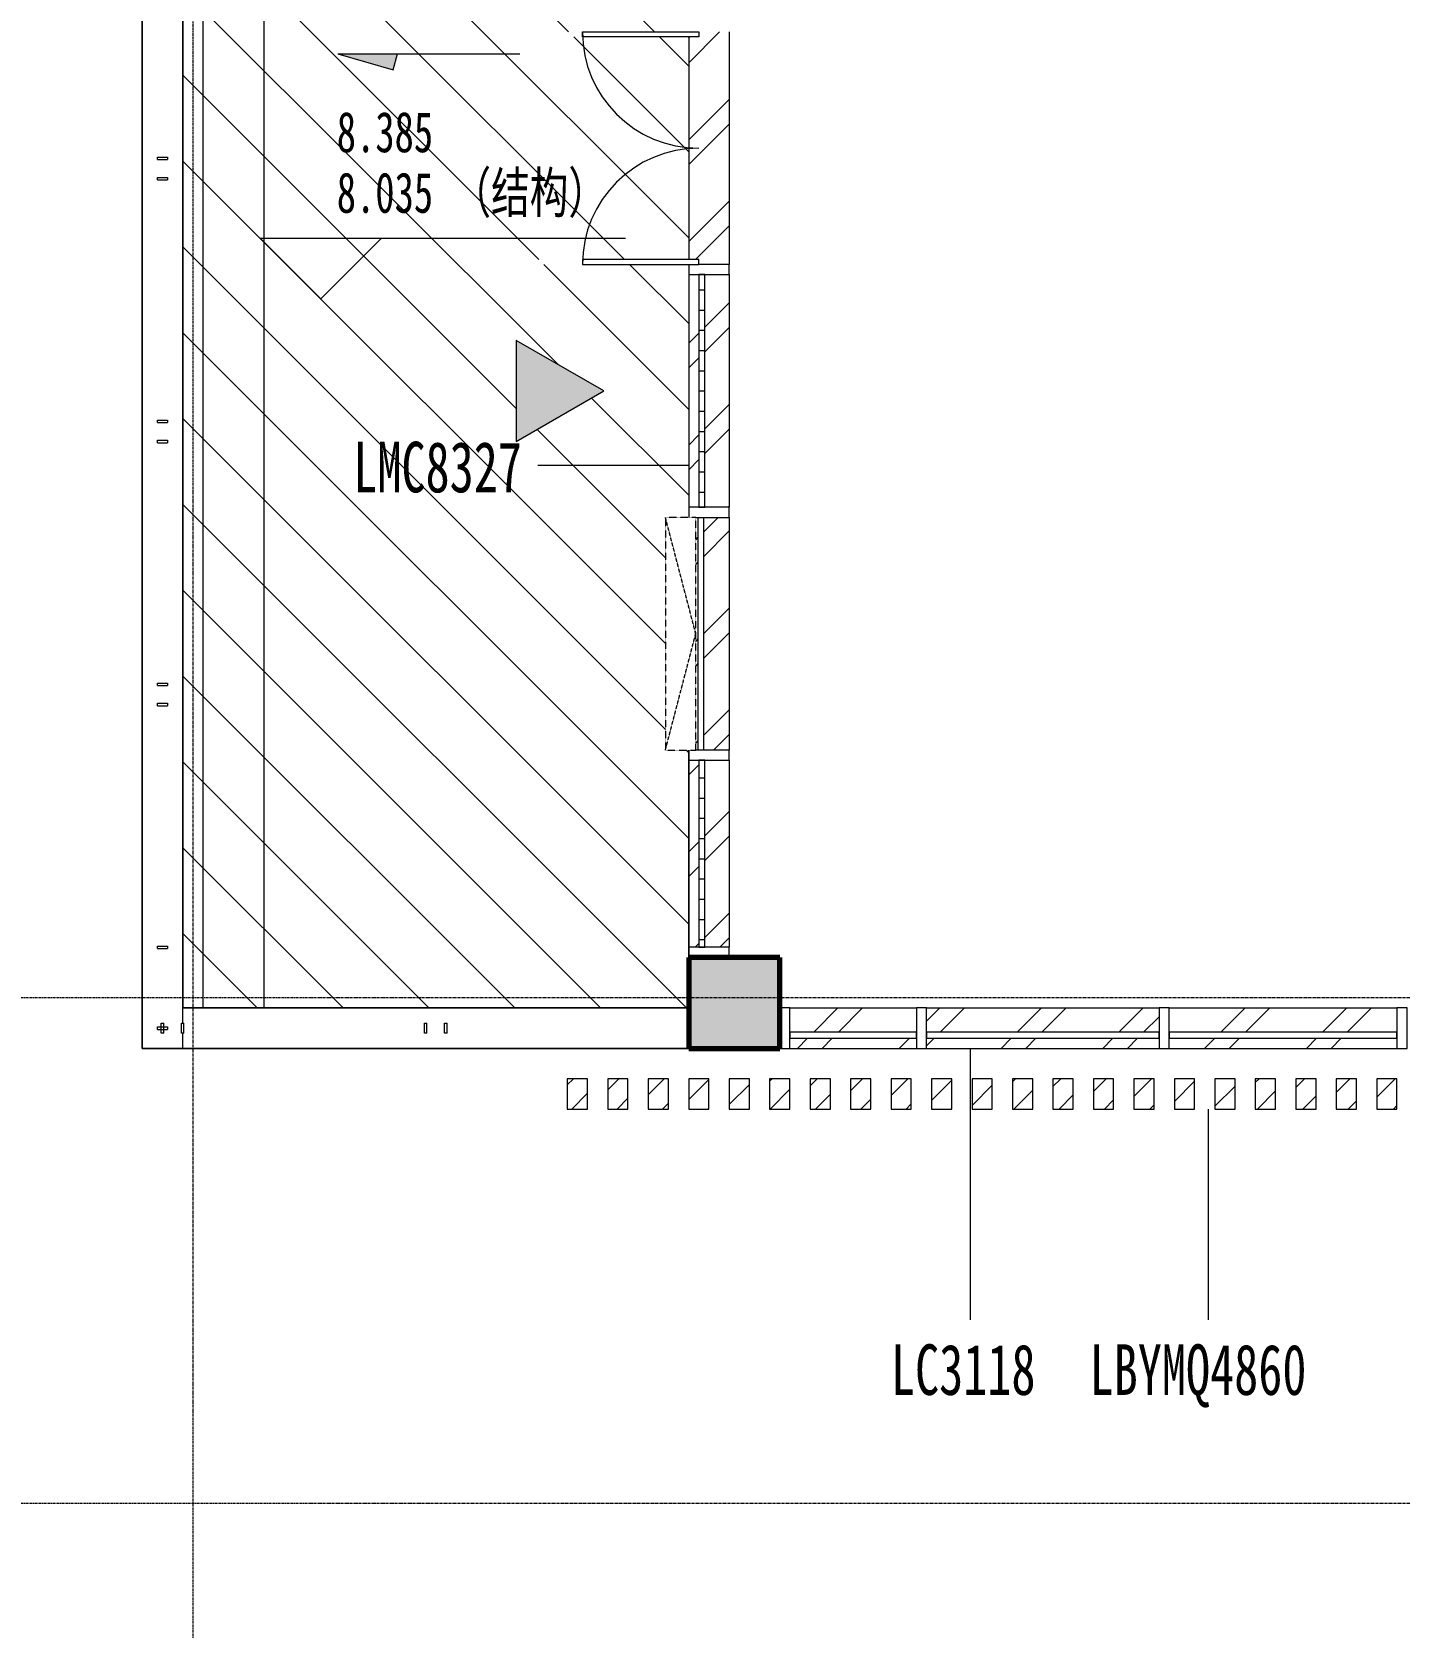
# Model space of a CAD drawing. Header units: millimetres. Extents: x 168964 to 234689, y -27981 to 8299.
# Drawn here: x 190286 to 197041, y -20511 to -12625 of the extents above; entities that cross this region are included whole.
import ezdxf

# ---------------------------------------------------------------- set-up
doc = ezdxf.new("R2010")
doc.units = ezdxf.units.MM
doc.linetypes.add('TJ Dash', pattern=[1.6, 1, -0.6])
doc.linetypes.add('轴网线', pattern=[22.24, 12.7, -3.18, 3.18, -3.18])
for name, color, linetype, lineweight in [('A-____-NOTE-TEXT', 7, 'Continuous', 5), ('A-DETL-____-OTLN', 7, 'Continuous', 5), ('A-DETL-GENF-OTLN', 7, 'Continuous', 5), ('A-FLOR-HRAL-OTLN', 7, 'Continuous', 5), ('A-GENM-____-OTLN', 7, 'Continuous', 5), ('A-GLAZ-CURT-MCUT', 7, 'Continuous', 5), ('A-GLAZ-CURT-OTLN', 7, 'Continuous', 5), ('A-GLAZ-CWMG-MCUT', 7, 'Continuous', 13), ('A-GLAZ-CWMG-OTLN', 7, 'Continuous', 5), ('A-WALL-____-IDEN', 7, 'Continuous', 5), ('A-WALL-____-OTLN', 7, 'Continuous', 13), ('G-____-____-DIMS', 7, 'Continuous', 5), ('S-GRID-____-OTLN', 7, 'Continuous', 5)]:
    doc.layers.add(name, color=color, linetype=linetype, lineweight=lineweight)
for name, color, linetype, lineweight, true_color in [('A-DOOR-____-OTLN', 5, 'Continuous', 13, 0x0000ff), ('A-FLOR-____-OTLN', 7, 'Continuous', 13, 0x007f00), ('A-FLOR-____-PATT', 7, 'Continuous', 13, 0x007f00), ('A-GLAZ-____-OTLN', 7, 'Continuous', 13, 0x00007f)]:
    doc.layers.add(name, color=color, linetype=linetype, lineweight=lineweight, true_color=true_color)
doc.styles.add('仿宋_2', font='', dxfattribs={"width": 0.7, "height": 250})
doc.styles.add('仿宋_4', font='', dxfattribs={"width": 0.7, "height": 200})
doc.styles.get('仿宋_2').set_extended_font_data('FangSong')
doc.styles.get('仿宋_4').set_extended_font_data('FangSong')
pattern_1 = [(45, (0, 0), (-251.4472, 251.4472), []), (45, (0, 381), (-251.4472, 251.4472), [])]

# ---------------------------------------------------------------- blocks, each defined once
blk = doc.blocks.new('矩形竖梃 - 100_100mm 木色铝方通-V56-ELV_3F')
at = {"layer": 'A-GLAZ-CWMG-OTLN', "true_color": 0x515151}
h = blk.add_hatch(dxfattribs=at)
h.set_pattern_fill('FP_60', color=251, style=0, pattern_type=2)
h.set_pattern_definition([(135, (162500.01, 17950), (-70.71068, -70.71068), [])])
h.paths.add_polyline_path([(-50, 0), (-50, 150), (50, 150), (50, 0)], flags=0)
at = {"layer": 'A-GLAZ-CWMG-MCUT', "color": 251, "lineweight": 5, "true_color": 0x515151}
for p, q in [((-50, 150), (50, 150)), ((-50, 0), (-50, 150)), ((50, 150), (50, 0)), ((50, 0), (-50, 0))]:
    blk.add_line(p, q, dxfattribs=at)
blk = doc.blocks.new('矩形竖梃 - 100_100mm 木色铝方通-V57-ELV_3F')
at = {"layer": 'A-GLAZ-CWMG-OTLN', "true_color": 0x515151}
h = blk.add_hatch(dxfattribs=at)
h.set_pattern_fill('FP_61', color=251, style=0, pattern_type=2)
h.set_pattern_definition([(135, (162300.01, 17950), (-70.71068, -70.71068), [])])
h.paths.add_polyline_path([(-50, 0), (-50, 150), (50, 150), (50, 0)], flags=0)
at = {"layer": 'A-GLAZ-CWMG-MCUT', "color": 251, "lineweight": 5, "true_color": 0x515151}
for p, q in [((-50, 150), (50, 150)), ((-50, 0), (-50, 150)), ((50, 150), (50, 0)), ((50, 0), (-50, 0))]:
    blk.add_line(p, q, dxfattribs=at)
blk = doc.blocks.new('矩形竖梃 - 100_100mm 木色铝方通-V58-ELV_3F')
at = {"layer": 'A-GLAZ-CWMG-OTLN', "true_color": 0x515151}
h = blk.add_hatch(dxfattribs=at)
h.set_pattern_fill('FP_62', color=251, style=0, pattern_type=2)
h.set_pattern_definition([(135, (162100.01, 17950), (-70.71068, -70.71068), [])])
h.paths.add_polyline_path([(-50, 0), (-50, 150), (50, 150), (50, 0)], flags=0)
at = {"layer": 'A-GLAZ-CWMG-MCUT', "color": 251, "lineweight": 5, "true_color": 0x515151}
for p, q in [((-50, 150), (50, 150)), ((-50, 0), (-50, 150)), ((50, 150), (50, 0)), ((50, 0), (-50, 0))]:
    blk.add_line(p, q, dxfattribs=at)
blk = doc.blocks.new('矩形竖梃 - 100_100mm 木色铝方通-V59-ELV_3F')
at = {"layer": 'A-GLAZ-CWMG-OTLN', "true_color": 0x515151}
h = blk.add_hatch(dxfattribs=at)
h.set_pattern_fill('FP_63', color=251, style=0, pattern_type=2)
h.set_pattern_definition([(135, (161900.01, 17950), (-70.71068, -70.71068), [])])
h.paths.add_polyline_path([(-50, 0), (-50, 150), (50, 150), (50, 0)], flags=0)
at = {"layer": 'A-GLAZ-CWMG-MCUT', "color": 251, "lineweight": 5, "true_color": 0x515151}
for p, q in [((-50, 150), (50, 150)), ((-50, 0), (-50, 150)), ((50, 150), (50, 0)), ((50, 0), (-50, 0))]:
    blk.add_line(p, q, dxfattribs=at)
blk = doc.blocks.new('矩形竖梃 - 100_100mm 木色铝方通-V60-ELV_3F')
at = {"layer": 'A-GLAZ-CWMG-OTLN', "true_color": 0x515151}
h = blk.add_hatch(dxfattribs=at)
h.set_pattern_fill('FP_64', color=251, style=0, pattern_type=2)
h.set_pattern_definition([(135, (161700.01, 17950), (-70.71068, -70.71068), [])])
h.paths.add_polyline_path([(-50, 0), (-50, 150), (50, 150), (50, 0)], flags=0)
at = {"layer": 'A-GLAZ-CWMG-MCUT', "color": 251, "lineweight": 5, "true_color": 0x515151}
for p, q in [((-50, 150), (50, 150)), ((-50, 0), (-50, 150)), ((50, 150), (50, 0)), ((50, 0), (-50, 0))]:
    blk.add_line(p, q, dxfattribs=at)
blk = doc.blocks.new('矩形竖梃 - 100_100mm 木色铝方通-V61-ELV_3F')
at = {"layer": 'A-GLAZ-CWMG-OTLN', "true_color": 0x515151}
h = blk.add_hatch(dxfattribs=at)
h.set_pattern_fill('FP_65', color=251, style=0, pattern_type=2)
h.set_pattern_definition([(135, (161500.01, 17950), (-70.71068, -70.71068), [])])
h.paths.add_polyline_path([(-50, 0), (-50, 150), (50, 150), (50, 0)], flags=0)
at = {"layer": 'A-GLAZ-CWMG-MCUT', "color": 251, "lineweight": 5, "true_color": 0x515151}
for p, q in [((-50, 150), (50, 150)), ((-50, 0), (-50, 150)), ((50, 150), (50, 0)), ((50, 0), (-50, 0))]:
    blk.add_line(p, q, dxfattribs=at)
blk = doc.blocks.new('矩形竖梃 - 100_100mm 木色铝方通-V62-ELV_3F')
at = {"layer": 'A-GLAZ-CWMG-OTLN', "true_color": 0x515151}
h = blk.add_hatch(dxfattribs=at)
h.set_pattern_fill('FP_66', color=251, style=0, pattern_type=2)
h.set_pattern_definition([(135, (161300.01, 17950), (-70.71068, -70.71068), [])])
h.paths.add_polyline_path([(-50, 0), (-50, 150), (50, 150), (50, 0)], flags=0)
at = {"layer": 'A-GLAZ-CWMG-MCUT', "color": 251, "lineweight": 5, "true_color": 0x515151}
for p, q in [((-50, 150), (50, 150)), ((-50, 0), (-50, 150)), ((50, 150), (50, 0)), ((50, 0), (-50, 0))]:
    blk.add_line(p, q, dxfattribs=at)
blk = doc.blocks.new('矩形竖梃 - 100_100mm 木色铝方通-V63-ELV_3F')
at = {"layer": 'A-GLAZ-CWMG-OTLN', "true_color": 0x515151}
h = blk.add_hatch(dxfattribs=at)
h.set_pattern_fill('FP_67', color=251, style=0, pattern_type=2)
h.set_pattern_definition([(135, (161100.01, 17950), (-70.71068, -70.71068), [])])
h.paths.add_polyline_path([(-50, 0), (-50, 150), (50, 150), (50, 0)], flags=0)
at = {"layer": 'A-GLAZ-CWMG-MCUT', "color": 251, "lineweight": 5, "true_color": 0x515151}
for p, q in [((-50, 150), (50, 150)), ((-50, 0), (-50, 150)), ((50, 150), (50, 0)), ((50, 0), (-50, 0))]:
    blk.add_line(p, q, dxfattribs=at)
blk = doc.blocks.new('矩形竖梃 - 100_100mm 木色铝方通-V64-ELV_3F')
at = {"layer": 'A-GLAZ-CWMG-OTLN', "true_color": 0x515151}
h = blk.add_hatch(dxfattribs=at)
h.set_pattern_fill('FP_68', color=251, style=0, pattern_type=2)
h.set_pattern_definition([(135, (160900.01, 17950), (-70.71068, -70.71068), [])])
h.paths.add_polyline_path([(-50, 0), (-50, 150), (50, 150), (50, 0)], flags=0)
at = {"layer": 'A-GLAZ-CWMG-MCUT', "color": 251, "lineweight": 5, "true_color": 0x515151}
for p, q in [((-50, 150), (50, 150)), ((-50, 0), (-50, 150)), ((50, 150), (50, 0)), ((50, 0), (-50, 0))]:
    blk.add_line(p, q, dxfattribs=at)
blk = doc.blocks.new('矩形竖梃 - 100_100mm 木色铝方通-V65-ELV_3F')
at = {"layer": 'A-GLAZ-CWMG-OTLN', "true_color": 0x515151}
h = blk.add_hatch(dxfattribs=at)
h.set_pattern_fill('FP_69', color=251, style=0, pattern_type=2)
h.set_pattern_definition([(135, (160700.01, 17950), (-70.71068, -70.71068), [])])
h.paths.add_polyline_path([(-50, 0), (-50, 150), (50, 150), (50, 0)], flags=0)
at = {"layer": 'A-GLAZ-CWMG-MCUT', "color": 251, "lineweight": 5, "true_color": 0x515151}
for p, q in [((-50, 150), (50, 150)), ((-50, 0), (-50, 150)), ((50, 150), (50, 0)), ((50, 0), (-50, 0))]:
    blk.add_line(p, q, dxfattribs=at)
blk = doc.blocks.new('矩形竖梃 - 100_100mm 木色铝方通-V66-ELV_3F')
at = {"layer": 'A-GLAZ-CWMG-OTLN', "true_color": 0x515151}
h = blk.add_hatch(dxfattribs=at)
h.set_pattern_fill('FP_70', color=251, style=0, pattern_type=2)
h.set_pattern_definition([(135, (160500.01, 17950), (-70.71068, -70.71068), [])])
h.paths.add_polyline_path([(-50, 0), (-50, 150), (50, 150), (50, 0)], flags=0)
at = {"layer": 'A-GLAZ-CWMG-MCUT', "color": 251, "lineweight": 5, "true_color": 0x515151}
for p, q in [((-50, 150), (50, 150)), ((-50, 0), (-50, 150)), ((50, 150), (50, 0)), ((50, 0), (-50, 0))]:
    blk.add_line(p, q, dxfattribs=at)
blk = doc.blocks.new('矩形竖梃 - 100_100mm 木色铝方通-V67-ELV_3F')
at = {"layer": 'A-GLAZ-CWMG-OTLN', "true_color": 0x515151}
h = blk.add_hatch(dxfattribs=at)
h.set_pattern_fill('FP_71', color=251, style=0, pattern_type=2)
h.set_pattern_definition([(135, (160300.01, 17950), (-70.71068, -70.71068), [])])
h.paths.add_polyline_path([(-50, 0), (-50, 150), (50, 150), (50, 0)], flags=0)
at = {"layer": 'A-GLAZ-CWMG-MCUT', "color": 251, "lineweight": 5, "true_color": 0x515151}
for p, q in [((-50, 150), (50, 150)), ((-50, 0), (-50, 150)), ((50, 150), (50, 0)), ((50, 0), (-50, 0))]:
    blk.add_line(p, q, dxfattribs=at)
blk = doc.blocks.new('矩形竖梃 - 100_100mm 木色铝方通-V68-ELV_3F')
at = {"layer": 'A-GLAZ-CWMG-OTLN', "true_color": 0x515151}
h = blk.add_hatch(dxfattribs=at)
h.set_pattern_fill('FP_72', color=251, style=0, pattern_type=2)
h.set_pattern_definition([(135, (160100.01, 17950), (-70.71068, -70.71068), [])])
h.paths.add_polyline_path([(-50, 0), (-50, 150), (50, 150), (50, 0)], flags=0)
at = {"layer": 'A-GLAZ-CWMG-MCUT', "color": 251, "lineweight": 5, "true_color": 0x515151}
for p, q in [((-50, 150), (50, 150)), ((-50, 0), (-50, 150)), ((50, 150), (50, 0)), ((50, 0), (-50, 0))]:
    blk.add_line(p, q, dxfattribs=at)
blk = doc.blocks.new('矩形竖梃 - 100_100mm 木色铝方通-V69-ELV_3F')
at = {"layer": 'A-GLAZ-CWMG-OTLN', "true_color": 0x515151}
h = blk.add_hatch(dxfattribs=at)
h.set_pattern_fill('FP_73', color=251, style=0, pattern_type=2)
h.set_pattern_definition([(135, (159900.01, 17950), (-70.71068, -70.71068), [])])
h.paths.add_polyline_path([(-50, 0), (-50, 150), (50, 150), (50, 0)], flags=0)
at = {"layer": 'A-GLAZ-CWMG-MCUT', "color": 251, "lineweight": 5, "true_color": 0x515151}
for p, q in [((-50, 150), (50, 150)), ((-50, 0), (-50, 150)), ((50, 150), (50, 0)), ((50, 0), (-50, 0))]:
    blk.add_line(p, q, dxfattribs=at)
blk = doc.blocks.new('矩形竖梃 - 100_100mm 木色铝方通-V70-ELV_3F')
at = {"layer": 'A-GLAZ-CWMG-OTLN', "true_color": 0x515151}
h = blk.add_hatch(dxfattribs=at)
h.set_pattern_fill('FP_74', color=251, style=0, pattern_type=2)
h.set_pattern_definition([(135, (159700.01, 17950), (-70.71068, -70.71068), [])])
h.paths.add_polyline_path([(-50, 0), (-50, 150), (50, 150), (50, 0)], flags=0)
at = {"layer": 'A-GLAZ-CWMG-MCUT', "color": 251, "lineweight": 5, "true_color": 0x515151}
for p, q in [((-50, 150), (50, 150)), ((-50, 0), (-50, 150)), ((50, 150), (50, 0)), ((50, 0), (-50, 0))]:
    blk.add_line(p, q, dxfattribs=at)
blk = doc.blocks.new('矩形竖梃 - 100_100mm 木色铝方通-V71-ELV_3F')
at = {"layer": 'A-GLAZ-CWMG-OTLN', "true_color": 0x515151}
h = blk.add_hatch(dxfattribs=at)
h.set_pattern_fill('FP_75', color=251, style=0, pattern_type=2)
h.set_pattern_definition([(135, (159500.01, 17950), (-70.71068, -70.71068), [])])
h.paths.add_polyline_path([(-50, 0), (-50, 150), (50, 150), (50, 0)], flags=0)
at = {"layer": 'A-GLAZ-CWMG-MCUT', "color": 251, "lineweight": 5, "true_color": 0x515151}
for p, q in [((-50, 150), (50, 150)), ((-50, 0), (-50, 150)), ((50, 150), (50, 0)), ((50, 0), (-50, 0))]:
    blk.add_line(p, q, dxfattribs=at)
blk = doc.blocks.new('矩形竖梃 - 100_100mm 木色铝方通-V72-ELV_3F')
at = {"layer": 'A-GLAZ-CWMG-OTLN', "true_color": 0x515151}
h = blk.add_hatch(dxfattribs=at)
h.set_pattern_fill('FP_76', color=251, style=0, pattern_type=2)
h.set_pattern_definition([(135, (159300.01, 17950), (-70.71068, -70.71068), [])])
h.paths.add_polyline_path([(-50, 0), (-50, 150), (50, 150), (50, 0)], flags=0)
at = {"layer": 'A-GLAZ-CWMG-MCUT', "color": 251, "lineweight": 5, "true_color": 0x515151}
for p, q in [((-50, 150), (50, 150)), ((-50, 0), (-50, 150)), ((50, 150), (50, 0)), ((50, 0), (-50, 0))]:
    blk.add_line(p, q, dxfattribs=at)
blk = doc.blocks.new('矩形竖梃 - 100_100mm 木色铝方通-V73-ELV_3F')
at = {"layer": 'A-GLAZ-CWMG-OTLN', "true_color": 0x515151}
h = blk.add_hatch(dxfattribs=at)
h.set_pattern_fill('FP_77', color=251, style=0, pattern_type=2)
h.set_pattern_definition([(135, (159100.01, 17950), (-70.71068, -70.71068), [])])
h.paths.add_polyline_path([(-50, 0), (-50, 150), (50, 150), (50, 0)], flags=0)
at = {"layer": 'A-GLAZ-CWMG-MCUT', "color": 251, "lineweight": 5, "true_color": 0x515151}
for p, q in [((-50, 150), (50, 150)), ((-50, 0), (-50, 150)), ((50, 150), (50, 0)), ((50, 0), (-50, 0))]:
    blk.add_line(p, q, dxfattribs=at)
blk = doc.blocks.new('系统嵌板 - TJ玻璃_30-1382563-ELV_3F')
at = {"layer": 'A-GLAZ-CURT-OTLN', "true_color": 0x515151}
h = blk.add_hatch(dxfattribs=at)
h.set_pattern_fill('FP_123', color=251, style=0, pattern_type=2)
h.set_pattern_definition([(270, (16687.5, 159050.01), (100, 6e-15), [])])
h.paths.add_polyline_path([(-462.5, -80), (462.5, -80), (462.5, -50), (-462.5, -50)], flags=0)
at = {"layer": 'A-GLAZ-CURT-MCUT', "color": 251, "true_color": 0x515151}
for p, q in [((462.5, -50), (-462.5, -50)), ((-462.5, -50), (-462.5, -80)), ((462.5, -80), (462.5, -50)), ((-462.5, -80), (462.5, -80))]:
    blk.add_line(p, q, dxfattribs=at)
blk = doc.blocks.new('系统嵌板 - TJ玻璃_30-1382562-ELV_3F')
at = {"layer": 'A-GLAZ-CURT-OTLN', "true_color": 0x515151}
h = blk.add_hatch(dxfattribs=at)
h.set_pattern_fill('FP_124', color=251, style=0, pattern_type=2)
h.set_pattern_definition([(270, (14400, 159050.01), (100, 6e-15), [])])
h.paths.add_polyline_path([(-575, -80), (575, -80), (575, -50), (-575, -50)], flags=0)
at = {"layer": 'A-GLAZ-CURT-MCUT', "color": 251, "true_color": 0x515151}
for p, q in [((575, -50), (-575, -50)), ((-575, -50), (-575, -80)), ((575, -80), (575, -50)), ((-575, -80), (575, -80))]:
    blk.add_line(p, q, dxfattribs=at)
blk = doc.blocks.new('门嵌板_平开有框双扇 - 无横档-2126481-ELV_3F')
at = {"layer": 'A-DOOR-____-OTLN', "color": 251, "lineweight": 5, "true_color": 0x515151}
for p, q in [((-550, 525), (-575, 525)), ((-575, 525), (-575, -50)), ((-550, -50), (-550, 525)), ((550, -50), (550, 525)), ((550, 525), (575, 525)), ((575, 525), (575, -50)), ((-575, -50), (-550, -50)), ((575, -50), (550, -50))]:
    blk.add_line(p, q, dxfattribs=at)
for centre, start, end in [((-575, -50), 0, 89.9995), ((575, -50), 90.0005, 180)]:
    blk.add_arc(centre, 575, start, end, dxfattribs=at)
blk = doc.blocks.new('矩形竖梃 - 50_200mm 长方形-1289400-ELV_3F')
at = {"layer": 'A-GLAZ-CWMG-OTLN', "true_color": 0x8b8b8b}
h = blk.add_hatch(dxfattribs=at)
h.set_pattern_fill('FP_127', color=252, style=0, pattern_type=2)
h.set_pattern_definition(pattern_1)
h.paths.add_polyline_path([(159100, -17150), (159100, -16225), (159050, -16225), (159050, -17150)], flags=0)
h.paths.add_polyline_path([(159250, -17150), (159250, -16225), (159130, -16225), (159130, -17150)], flags=0)
at = {"layer": 'A-GLAZ-CWMG-OTLN', "color": 251, "true_color": 0x515151}
for p, q in [((159050, -16225), (159050, -17150)), ((159250, -16225), (159250, -17150))]:
    blk.add_line(p, q, dxfattribs=at)
blk = doc.blocks.new('矩形竖梃 - 50_200mm 长方形-V121-ELV_3F')
at = {"layer": 'A-GLAZ-CWMG-OTLN', "true_color": 0x8b8b8b}
h = blk.add_hatch(dxfattribs=at)
h.set_pattern_fill('FP_127', color=252, style=0, pattern_type=2)
h.set_pattern_definition(pattern_1)
h.paths.add_polyline_path([(159100, -14975), (159100, -13825), (159050, -13825), (159050, -14975)], flags=0)
h.paths.add_polyline_path([(159250, -14975), (159250, -13825), (159130, -13825), (159130, -14975)], flags=0)
at = {"layer": 'A-GLAZ-CWMG-OTLN', "color": 251, "true_color": 0x515151}
for p, q in [((159050, -13825), (159050, -14975)), ((159250, -13825), (159250, -14975))]:
    blk.add_line(p, q, dxfattribs=at)
blk = doc.blocks.new('矩形竖梃 - 50_200mm 长方形-V122-ELV_3F')
at = {"layer": 'A-GLAZ-CWMG-OTLN', "true_color": 0x8b8b8b}
h = blk.add_hatch(dxfattribs=at)
h.set_pattern_fill('FP_127', color=252, style=0, pattern_type=2)
h.set_pattern_definition(pattern_1)
h.paths.add_polyline_path([(159250, -13775), (159250, -12625), (159100, -12625), (159100, -12650), (159050, -12650), (159050, -13750), (159100, -13750), (159100, -13775)], flags=0)
at = {"layer": 'A-GLAZ-CWMG-OTLN', "color": 251, "true_color": 0x515151}
for p, q in [((159050, -12650), (159050, -13750)), ((159250, -12625), (159250, -13775))]:
    blk.add_line(p, q, dxfattribs=at)
blk = doc.blocks.new('矩形竖梃 - 50_200mm 长方形-1366952-ELV_3F')
at = {"layer": 'A-GLAZ-CWMG-MCUT', "color": 251, "lineweight": 5, "true_color": 0x515151}
for p, q in [((0, 200), (-50, 200)), ((-50, 200), (-50, 0)), ((-50, 0), (0, 0))]:
    blk.add_line(p, q, dxfattribs=at)
blk = doc.blocks.new('栏杆扶手 - 50 x 12mm-1637074-ELV_3F')
at = {"layer": 'A-FLOR-HRAL-OTLN', "color": 251, "true_color": 0x515151}
for p, q in [((-25, -6), (-25, 2)), ((25, 2), (25, -6)), ((-25, -6), (25, -6))]:
    blk.add_line(p, q, dxfattribs=at)
blk = doc.blocks.new('栏杆扶手 - 50 x 12mm-V140-ELV_3F')
at = {"layer": 'A-FLOR-HRAL-OTLN', "color": 251, "true_color": 0x515151}
for p, q in [((-25, -2), (-25, 6)), ((-25, 6), (25, 6)), ((25, 6), (25, -2))]:
    blk.add_line(p, q, dxfattribs=at)
blk = doc.blocks.new('栏杆扶手 - 50 x 12mm-V141-ELV_3F')
at = {"layer": 'A-FLOR-HRAL-OTLN', "color": 251, "true_color": 0x515151}
for p, q in [((-25, -6), (-25, 6)), ((-25, 6), (25, 6)), ((25, 6), (25, -6)), ((-25, -6), (25, -6))]:
    blk.add_line(p, q, dxfattribs=at)
blk = doc.blocks.new('栏杆扶手 - 50 x 12mm-V142-ELV_3F')
at = {"layer": 'A-FLOR-HRAL-OTLN', "color": 251, "true_color": 0x515151}
for p, q in [((-25, 0), (-25, 6)), ((-25, 6), (25, 6)), ((25, 6), (25, 0))]:
    blk.add_line(p, q, dxfattribs=at)
blk = doc.blocks.new('栏杆扶手 - 栏杆扶手-1310377-ELV_3F')
for name, p in [('栏杆扶手 - 50 x 12mm-1637074-ELV_3F', (156450, -8952)), ('栏杆扶手 - 50 x 12mm-V141-ELV_3F', (156450, -9350)), ('栏杆扶手 - 50 x 12mm-V141-ELV_3F', (156450, -9450)), ('栏杆扶手 - 50 x 12mm-V141-ELV_3F', (156450, -10650)), ('栏杆扶手 - 50 x 12mm-V141-ELV_3F', (156450, -10750)), ('栏杆扶手 - 50 x 12mm-V141-ELV_3F', (156450, -11950)), ('栏杆扶手 - 50 x 12mm-V141-ELV_3F', (156450, -12050)), ('栏杆扶手 - 50 x 12mm-V141-ELV_3F', (156450, -13250)), ('栏杆扶手 - 50 x 12mm-V141-ELV_3F', (156450, -13350)), ('栏杆扶手 - 50 x 12mm-V141-ELV_3F', (156450, -14550)), ('栏杆扶手 - 50 x 12mm-V141-ELV_3F', (156450, -14650)), ('栏杆扶手 - 50 x 12mm-V141-ELV_3F', (156450, -15850)), ('栏杆扶手 - 50 x 12mm-V141-ELV_3F', (156450, -15950)), ('栏杆扶手 - 50 x 12mm-V141-ELV_3F', (156450, -17150)), ('栏杆扶手 - 50 x 12mm-V141-ELV_3F', (156450, -17550))]:
    blk.add_blockref(name, p)
at = {"rotation": 90}
for name, p in [('栏杆扶手 - 50 x 12mm-V141-ELV_3F', (156450, -17550)), ('栏杆扶手 - 50 x 12mm-V141-ELV_3F', (156550, -17550)), ('栏杆扶手 - 50 x 12mm-V141-ELV_3F', (157750, -17550)), ('栏杆扶手 - 50 x 12mm-V141-ELV_3F', (157850, -17550)), ('栏杆扶手 - 50 x 12mm-V140-ELV_3F', (159048, -17550)), ('栏杆扶手 - 50 x 12mm-V142-ELV_3F', (159050, -17550))]:
    blk.add_blockref(name, p, dxfattribs=at)
blk = doc.blocks.new('窗嵌板_50-70系列上悬铝窗-zx - 50 系列-2680890-ELV_3F')
at = {"layer": 'A-GLAZ-____-OTLN', "color": 251, "linetype": 'TJ Dash', "lineweight": 5, "true_color": 0x515151}
for p, q in [((575, 115), (-575, 115)), ((-575, 115), (-575, -35)), ((-575, 115), (0, -34.8)), ((0, -34.8), (575, 115)), ((575, -35), (575, 115)), ((-575, -35), (575, -35))]:
    blk.add_line(p, q, dxfattribs=at)
at = {"layer": 'A-GLAZ-____-OTLN', "color": 251, "lineweight": 5, "true_color": 0x515151}
for p, q in [((-575, -72.5), (-575, -47.5)), ((-575, -47.5), (575, -47.5)), ((575, -72.5), (-575, -72.5)), ((575, -47.5), (575, -72.5))]:
    blk.add_line(p, q, dxfattribs=at)
blk = doc.blocks.new('矩形竖梃 - 50_200mm 长方形-1276679-ELV_3F')
at = {"layer": 'A-GLAZ-CWMG-OTLN', "true_color": 0x8b8b8b}
h = blk.add_hatch(dxfattribs=at)
h.set_pattern_fill('FP_127', color=252, style=0, pattern_type=2)
h.set_pattern_definition(pattern_1)
h.paths.add_polyline_path([(159085, -16175), (159097.5, -16175), (159097.5, -15025), (159085, -15025), (159085, -15052.8)], flags=0)
h.paths.add_polyline_path([(159122.5, -16175), (159250, -16175), (159250, -15025), (159122.5, -15025), (159122.5, -15052.8)], flags=0)
at = {"layer": 'A-GLAZ-CWMG-OTLN', "color": 251, "true_color": 0x515151}
blk.add_line((159250, -15025), (159250, -16175), dxfattribs=at)
blk = doc.blocks.new('矩形竖梃 - 50_200mm 长方形-1366838-ELV_3F')
at = {"layer": 'A-GLAZ-CWMG-MCUT', "color": 251, "lineweight": 5, "true_color": 0x515151}
for p, q in [((-25, 200), (25, 200)), ((-25, 0), (-25, 200)), ((25, 200), (25, 72.5)), ((25, 0), (-25, 0)), ((25, 47.5), (25, 35))]:
    blk.add_line(p, q, dxfattribs=at)
blk = doc.blocks.new('矩形竖梃 - 50_200mm 长方形-V144-ELV_3F')
at = {"layer": 'A-GLAZ-CWMG-MCUT', "color": 251, "lineweight": 5, "true_color": 0x515151}
for p, q in [((-25, 200), (25, 200)), ((-25, 72.5), (-25, 200)), ((25, 200), (25, 0)), ((-25, 35), (-25, 47.5)), ((25, 0), (-25, 0))]:
    blk.add_line(p, q, dxfattribs=at)
blk = doc.blocks.new('矩形竖梃 - 50_200mm 长方形-1366905-ELV_3F')
at = {"layer": 'A-GLAZ-CWMG-MCUT', "color": 251, "lineweight": 5, "true_color": 0x515151}
for p, q in [((-25, 200), (25, 200)), ((-25, 0), (-25, 200)), ((25, 200), (25, 50)), ((25, 0), (-25, 0))]:
    blk.add_line(p, q, dxfattribs=at)
blk = doc.blocks.new('矩形竖梃 - 50_200mm 长方形-V146-ELV_3F')
at = {"layer": 'A-GLAZ-CWMG-MCUT', "color": 251, "lineweight": 5, "true_color": 0x515151}
for p, q in [((-50, 200), (0, 200)), ((-50, 0), (-50, 200)), ((0, 0), (-50, 0))]:
    blk.add_line(p, q, dxfattribs=at)
blk = doc.blocks.new('矩形竖梃 - 50_200mm 长方形-V147-ELV_3F')
at = {"layer": 'A-GLAZ-CWMG-OTLN', "true_color": 0x8b8b8b}
h = blk.add_hatch(dxfattribs=at)
h.set_pattern_fill('FP_127', color=252, style=0, pattern_type=2)
h.set_pattern_definition(pattern_1)
h.paths.add_polyline_path([(162550, -17650), (162550, -17600), (161425, -17600), (161425, -17650)], flags=0)
h.paths.add_polyline_path([(162550, -17570), (162550, -17450), (161425, -17450), (161425, -17570)], flags=0)
at = {"layer": 'A-GLAZ-CWMG-OTLN', "color": 251, "true_color": 0x515151}
for p, q in [((161425, -17450), (162550, -17450)), ((161425, -17650), (162550, -17650))]:
    blk.add_line(p, q, dxfattribs=at)
blk = doc.blocks.new('矩形竖梃 - 50_200mm 长方形-V148-ELV_3F')
at = {"layer": 'A-GLAZ-CWMG-OTLN', "true_color": 0x8b8b8b}
h = blk.add_hatch(dxfattribs=at)
h.set_pattern_fill('FP_136', color=252, style=0, pattern_type=2)
h.set_pattern_definition(pattern_1)
h.paths.add_polyline_path([(161375, -17650), (161375, -17600), (160225, -17600), (160225, -17650), (160437.5, -17650)], flags=0)
h.paths.add_polyline_path([(160437.5, -17570), (161375, -17570), (161375, -17450), (160225, -17450), (160225, -17570)], flags=0)
at = {"layer": 'A-GLAZ-CWMG-OTLN', "color": 251, "true_color": 0x515151}
for p, q in [((160225, -17450), (161375, -17450)), ((160225, -17650), (161375, -17650))]:
    blk.add_line(p, q, dxfattribs=at)
blk = doc.blocks.new('矩形竖梃 - 50_200mm 长方形-1944072-ELV_3F')
at = {"layer": 'A-GLAZ-CWMG-OTLN', "true_color": 0x8b8b8b}
h = blk.add_hatch(dxfattribs=at)
h.set_pattern_fill('FP_136', color=252, style=0, pattern_type=2)
h.set_pattern_definition(pattern_1)
h.paths.add_polyline_path([(159550, -17650), (160175, -17650), (160175, -17600), (159550, -17600)], flags=0)
h.paths.add_polyline_path([(160175, -17570), (160175, -17450), (159550, -17450), (159550, -17570)], flags=0)
at = {"layer": 'A-GLAZ-CWMG-OTLN', "color": 251, "true_color": 0x515151}
for p, q in [((159550, -17450), (160175, -17450)), ((159550, -17650), (160175, -17650))]:
    blk.add_line(p, q, dxfattribs=at)
blk = doc.blocks.new('系统嵌板 - TJ玻璃_30-2182454-ELV_3F')
at = {"layer": 'A-GLAZ-CURT-MCUT', "color": 251, "true_color": 0x515151}
for p, q in [((312.5, -50), (-312.5, -50)), ((-312.5, -50), (-312.5, -80)), ((312.5, -80), (312.5, -50)), ((-312.5, -80), (312.5, -80))]:
    blk.add_line(p, q, dxfattribs=at)
blk = doc.blocks.new('系统嵌板 - TJ玻璃_30-V149-ELV_3F')
at = {"layer": 'A-GLAZ-CURT-MCUT', "color": 251, "true_color": 0x515151}
for p, q in [((575, -50), (-575, -50)), ((-575, -50), (-575, -80)), ((575, -80), (575, -50)), ((-575, -80), (575, -80))]:
    blk.add_line(p, q, dxfattribs=at)
blk = doc.blocks.new('系统嵌板 - TJ玻璃_30-V150-ELV_3F')
at = {"layer": 'A-GLAZ-CURT-MCUT', "color": 251, "true_color": 0x515151}
for p, q in [((562.5, -50), (-562.5, -50)), ((-562.5, -50), (-562.5, -80)), ((562.5, -80), (562.5, -50)), ((-562.5, -80), (562.5, -80))]:
    blk.add_line(p, q, dxfattribs=at)
blk = doc.blocks.new('矩形竖梃 - 50_200mm 长方形-2182457-ELV_3F')
at = {"layer": 'A-GLAZ-CWMG-MCUT', "color": 251, "lineweight": 5, "true_color": 0x515151}
for p, q in [((0, 200), (-50, 200)), ((-50, 200), (-50, 0)), ((0, 0), (0, 200)), ((-50, 0), (0, 0))]:
    blk.add_line(p, q, dxfattribs=at)
blk = doc.blocks.new('矩形竖梃 - 50_200mm 长方形-V151-ELV_3F')
at = {"layer": 'A-GLAZ-CWMG-MCUT', "color": 251, "lineweight": 5, "true_color": 0x515151}
for p, q in [((-25, 200), (25, 200)), ((-25, 0), (-25, 200)), ((25, 200), (25, 0)), ((25, 0), (-25, 0))]:
    blk.add_line(p, q, dxfattribs=at)
blk = doc.blocks.new('矩形竖梃 - 100_100mm 木色铝方通-V213-ELV_3F')
at = {"layer": 'A-GLAZ-CWMG-OTLN', "true_color": 0x515151}
h = blk.add_hatch(dxfattribs=at)
h.set_pattern_fill('FP_177', color=251, style=0, pattern_type=2)
h.set_pattern_definition([(135, (158900.01, 17950), (-70.71068, -70.71068), [])])
h.paths.add_polyline_path([(-50, 0), (-50, 150), (50, 150), (50, 0)], flags=0)
at = {"layer": 'A-GLAZ-CWMG-MCUT', "color": 251, "lineweight": 5, "true_color": 0x515151}
for p, q in [((-50, 150), (50, 150)), ((-50, 0), (-50, 150)), ((50, 150), (50, 0)), ((50, 0), (-50, 0))]:
    blk.add_line(p, q, dxfattribs=at)
blk = doc.blocks.new('矩形竖梃 - 100_100mm 木色铝方通-V214-ELV_3F')
at = {"layer": 'A-GLAZ-CWMG-OTLN', "true_color": 0x515151}
h = blk.add_hatch(dxfattribs=at)
h.set_pattern_fill('FP_178', color=251, style=0, pattern_type=2)
h.set_pattern_definition([(135, (158700.01, 17950), (-70.71068, -70.71068), [])])
h.paths.add_polyline_path([(-50, 0), (-50, 150), (50, 150), (50, 0)], flags=0)
at = {"layer": 'A-GLAZ-CWMG-MCUT', "color": 251, "lineweight": 5, "true_color": 0x515151}
for p, q in [((-50, 150), (50, 150)), ((-50, 0), (-50, 150)), ((50, 150), (50, 0)), ((50, 0), (-50, 0))]:
    blk.add_line(p, q, dxfattribs=at)
blk = doc.blocks.new('矩形竖梃 - 100_100mm 木色铝方通-V215-ELV_3F')
at = {"layer": 'A-GLAZ-CWMG-OTLN', "true_color": 0x515151}
h = blk.add_hatch(dxfattribs=at)
h.set_pattern_fill('FP_179', color=251, style=0, pattern_type=2)
h.set_pattern_definition([(135, (158500.01, 17950), (-70.71068, -70.71068), [])])
h.paths.add_polyline_path([(-50, 0), (-50, 150), (50, 150), (50, 0)], flags=0)
at = {"layer": 'A-GLAZ-CWMG-MCUT', "color": 251, "lineweight": 5, "true_color": 0x515151}
for p, q in [((-50, 150), (50, 150)), ((-50, 0), (-50, 150)), ((50, 150), (50, 0)), ((50, 0), (-50, 0))]:
    blk.add_line(p, q, dxfattribs=at)
blk = doc.blocks.new('标记_消防救援窗_平立面联动 - 标记_消防救援窗_平立面联动-1856936-ELV_3F')
at = {"layer": 'A-GENM-____-OTLN', "true_color": 0xff8888}
blk.add_hatch(color=11, dxfattribs=at).paths.add_polyline_path([(250, -933), (0, -500), (-250, -933)], flags=0)
at = {"layer": 'A-DETL-GENF-OTLN', "color": 251, "true_color": 0x515151}
for p, q in [((0, -500), (-250, -933)), ((250, -933), (0, -500)), ((-250, -933), (250, -933))]:
    blk.add_line(p, q, dxfattribs=at)
blk = doc.blocks.new('高程点 - 相对高程点-103621-ELV_3F')
at = {"layer": 'G-____-____-DIMS', "color": 160, "lineweight": 13, "true_color": 0x4444ff}
for p, q in [((15.062, 2.987), (-2.987, 2.987)), ((0, 0), (-2.987, 2.987)), ((0, 0), (2.987, 2.987))]:
    blk.add_line(p, q, dxfattribs=at)
blk = doc.blocks.new('TJ符号_排水箭头_小 - 排水箭头 小-2094122-ELV_3F')
at = {"layer": 'A-____-NOTE-TEXT', "true_color": 0x757575}
blk.add_hatch(color=8, dxfattribs=at).paths.add_polyline_path([(2.73, -0.78), (0, 0), (2.953, 0)], flags=0)
at = {"layer": 'A-____-NOTE-TEXT', "color": 160, "lineweight": 13, "true_color": 0x4444ff}
for p, q in [((0, 0), (2.73, -0.78)), ((0, 0), (9, 0)), ((2.73, -0.78), (2.953, 0))]:
    blk.add_line(p, q, dxfattribs=at)
blk = doc.blocks.new('YXQH_AR_B9-20_rvt-2-ELV_3F')
at = {"layer": 'A-DETL-GENF-OTLN', "true_color": 0xa1a1a1}
h = blk.add_hatch(dxfattribs=at)
h.set_pattern_fill('FP_181', color=253, style=0, pattern_type=2)
h.set_pattern_definition([(7.754, (-466.58, -204.02), (12.15805, 332.8942), [3.353, -1548.768]), (7.754, (776.34, 218.05), (12.15805, 332.8942), [3.353, -1548.768]), (9.74, (363.8, 116.2), (0.0001, 1266.291), [3.353, -588.363]), (9.74, (339.6, 204.2), (0.0001, 1266.291), [3.353, -588.363]), (68.882, (225.66, -61.6), (-140.1373, 1041.8589), [3.353, -1089.337]), (68.882, (129, -106.5), (-140.1373, 1041.8589), [3.353, -1089.337]), (56.297, (-51.2, 131.2), (-734.4827, 622.86), [3.353, -470.742]), (56.297, (137.8, 331.9), (-734.4827, 622.86), [3.353, -470.742]), (137.416, (187.59, 94.08), (-3935.054568, 3543.459496), [73.913, -9804.313]), (8.512, (90.05, 79.41), (3117.572636, 564.982686), [98.632, -5356.38]), (236.294, (133.21, 144.14), (-4467.173774, -6768.804336), [77.802, -13192.636]), (128.267, (122.16, 220.01), (-6131.736673, 7665.37486), [53.462, -17810.517]), (9.74, (48.62, 207.58), (3069.14795, 643.06413), [74.582, -10350.37]), (233.414, (89.018, 261.96), (-20834.0959632, -28103.0884394), [67.74, -56173.655]), (67.8, (40.48, -52.28), (439.74679, 1441.63531), [50.851, -3807.912]), (307.846, (0, 0), (856.01581, -814.9391), [66.124, -2950.443]), (45, (0, 0), (-176.7767, 176.7767), []), (355, (0, 0), (578.509, 689.44), [60, -660]), (7.754, (0, 0), (12.15805, 332.8942), [3.353, -1548.768]), (7.754, (517.27, 396.9), (12.15805, 332.8942), [3.353, -1548.768]), (7.754, (1048.8, 804.78), (12.15805, 332.8942), [3.353, -1548.768]), (9.74, (-323, 0), (0.0001, 1266.291), [3.353, -588.363]), (9.74, (-83.4, -219.6), (0.0001, 1266.291), [3.353, -588.363]), (9.74, (298.5, -569.5), (0.0001, 1266.291), [3.353, -588.363]), (68.882, (645.7, -553.4), (-140.1373, 1041.8589), [3.353, -1089.337]), (68.882, (-12.15, -134.3), (-140.1373, 1041.8589), [3.353, -1089.337]), (68.882, (-223, 0), (-140.1373, 1041.8589), [3.353, -1089.337]), (56.297, (0, 0), (-734.4827, 622.86), [3.353, -470.742]), (56.297, (378.7, 49.9), (-734.4827, 622.86), [3.353, -470.742]), (56.297, (1010.3, 133), (-734.4827, 622.86), [3.353, -470.742])])
h.paths.add_polyline_path([(182950, -17650), (182950, -17150), (182450, -17150), (182450, -17650)], flags=0)
h.paths.add_polyline_path([(159500, -17650), (159500, -17200), (159050, -17200), (159050, -17650)], flags=0)
h.paths.add_polyline_path([(165600, -17650), (165600, -17050), (165000, -17050), (165000, -17650)], flags=0)
h.paths.add_polyline_path([(173700, -17650), (174300, -17650), (174300, -17050), (173700, -17050)], flags=0)
h.paths.add_polyline_path([(171250, -9250), (171250, -8750), (170750, -8750), (170750, -9250)], flags=0)
h.paths.add_polyline_path([(176300, -9050), (176800, -9050), (176800, -8500), (176300, -8500)], flags=0)
h.paths.add_polyline_path([(165000, -9000), (165500, -9000), (165500, -8500), (165000, -8500)], flags=0)
h.paths.add_polyline_path([(182500, -8950), (183000, -8950), (183000, -8450), (182500, -8450)], flags=0)
h.paths.add_polyline_path([(156850, -8950), (156850, -8450), (156350, -8450), (156350, -8950)], flags=0)
h.paths.add_polyline_path([(182550, -7000), (182950, -7000), (182950, -6500), (182550, -6500)], flags=0)
h.paths.add_polyline_path([(168050, -1530), (168250, -1530), (168250, -1130), (168050, -1130)], flags=0)
h.paths.add_polyline_path([(171100, -1530), (171100, -1130), (170900, -1130), (170900, -1530)], flags=0)
h.paths.add_polyline_path([(173950, -1530), (173950, -1130), (173750, -1130), (173750, -1530), (173792.8, -1530)], flags=0)
h.paths.add_polyline_path([(176800, -350), (176800, 250), (176200, 250), (176200, -350)], flags=0)
h.paths.add_polyline_path([(165000, -250), (165500, -250), (165500, 250), (165000, 250)], flags=0)
h.paths.add_polyline_path([(156850, -250), (156850, 250), (156350, 250), (156350, -250)], flags=0)
h.paths.add_polyline_path([(173950, -150), (173950, 250), (173750, 250), (173750, -150), (173792.8, -150)], flags=0)
h.paths.add_polyline_path([(168250, -150), (168250, 250), (168050, 250), (168050, -150)], flags=0)
h.paths.add_polyline_path([(170900, -150), (171100, -150), (171100, 250), (170900, 250)], flags=0)
at = {"layer": 'A-FLOR-____-PATT', "lineweight": 5, "true_color": 0xa3a3a3}
h = blk.add_hatch(dxfattribs=at)
h.set_pattern_fill('FP_2', color=253, style=0, pattern_type=2)
h.set_pattern_definition([(135, (0, 0), (-212.13203, -212.13203), [])])
h.paths.add_polyline_path([(158935, -17450), (159050, -17450), (159050, -16175), (158935, -16175), (158935, -15025), (159050, -15025), (159050, -13775), (158200, -13775), (158200, -13750), (159050, -13750), (159050, -12650), (158200, -12650), (158200, -12625), (159050, -12625), (159050, -11375), (158935, -11375), (158935, -10225), (159050, -10225), (159050, -8950), (159000, -8950), (159000, -9065), (157850, -9065), (157850, -8950), (156550, -8950), (156550, -17450)], flags=0)
h.paths.add_polyline_path([(158197, -14650), (158197, -14150), (158630, -14400)], flags=0)
at = {"layer": 'A-DETL-____-OTLN', "color": 250, "true_color": 0x444444}
for p, q in [((156650, -8950), (156650, -17450)), ((156950, -8950), (156950, -17450))]:
    blk.add_line(p, q, dxfattribs=at)
at = {"layer": 'A-DETL-____-OTLN', "color": 160, "lineweight": 70, "true_color": 0x4444ff}
for p, q in [((159500, -17200), (159050, -17200)), ((159050, -17200), (159050, -17650)), ((159500, -17650), (159500, -17200)), ((159050, -17650), (159500, -17650))]:
    blk.add_line(p, q, dxfattribs=at)
at = {"layer": 'A-FLOR-____-OTLN', "color": 8, "lineweight": 5, "true_color": 0x7f7f7f}
for p, q in [((156550, -8950), (156550, -17450)), ((159050, -17200), (159050, -16175)), ((159050, -17450), (159050, -17200)), ((156550, -17450), (159050, -17450))]:
    blk.add_line(p, q, dxfattribs=at)
at = {"layer": 'A-WALL-____-IDEN', "color": 160, "lineweight": 13, "true_color": 0x4444ff}
for p, q in [((159050, -14768.7), (158304.7, -14768.7)), ((160440.9, -17650), (160440.9, -18992.6)), ((161617.1, -17950), (161617.1, -18992.6))]:
    blk.add_line(p, q, dxfattribs=at)
at = {"layer": 'A-WALL-____-OTLN', "color": 251, "lineweight": 5, "true_color": 0x515151}
for p, q in [((156350, -8950), (156350, -17650)), ((156350, -17650), (156350, -8950)), ((156550, -8950), (156550, -17450)), ((156550, -17450), (156550, -8950)), ((159050, -17200), (159050, -17450)), ((159050, -17450), (156550, -17450)), ((156550, -17450), (159050, -17450)), ((156550, -17525), (156550, -17450)), ((156550, -17525), (156550, -17450)), ((159050, -17525), (159050, -17450)), ((159050, -17450), (159050, -17525)), ((156550, -17650), (156550, -17575)), ((156550, -17650), (156550, -17575)), ((159050, -17650), (159050, -17575)), ((159050, -17575), (159050, -17650)), ((156550, -17650), (156350, -17650)), ((156350, -17650), (156550, -17650)), ((159050, -17650), (156550, -17650)), ((156550, -17650), (159050, -17650))]:
    blk.add_line(p, q, dxfattribs=at)
at = {"layer": 'S-GRID-____-OTLN', "color": 160, "linetype": '轴网线', "true_color": 0x4444ff}
for p, q in [((156600, 7499.5), (156600, -27181.2)), ((199020.5, -17400), (148525.8, -17400)), ((199020.5, -19900), (148525.8, -19900))]:
    blk.add_line(p, q, dxfattribs=at)
at = {"color": 251, "lineweight": 5, "true_color": 0x515151}
for name, p in [('栏杆扶手 - 栏杆扶手-1310377-ELV_3F', (0, 0)), ('矩形竖梃 - 50_200mm 长方形-V122-ELV_3F', (0, 0)), ('矩形竖梃 - 50_200mm 长方形-V121-ELV_3F', (0, 0)), ('矩形竖梃 - 50_200mm 长方形-1276679-ELV_3F', (0, 0)), ('矩形竖梃 - 50_200mm 长方形-1289400-ELV_3F', (0, 0)), ('矩形竖梃 - 50_200mm 长方形-1944072-ELV_3F', (0, 0)), ('矩形竖梃 - 50_200mm 长方形-V148-ELV_3F', (0, 0)), ('矩形竖梃 - 50_200mm 长方形-V147-ELV_3F', (0, 0)), ('矩形竖梃 - 50_200mm 长方形-2182457-ELV_3F', (162600, -17650))]:
    blk.add_blockref(name, p, dxfattribs=at)
for name, p, rotation in [('门嵌板_平开有框双扇 - 无横档-2126481-ELV_3F', (159050, -13200), 90), ('系统嵌板 - TJ玻璃_30-1382562-ELV_3F', (159050, -14400), 90), ('标记_消防救援窗_平立面联动 - 标记_消防救援窗_平立面联动-1856936-ELV_3F', (159130, -14400), 269.9999999999971), ('窗嵌板_50-70系列上悬铝窗-zx - 50 系列-2680890-ELV_3F', (159050, -15600), 90), ('系统嵌板 - TJ玻璃_30-1382563-ELV_3F', (159050, -16687.5), 90), ('矩形竖梃 - 50_200mm 长方形-1366952-ELV_3F', (159050, -17200), 270), ('系统嵌板 - TJ玻璃_30-2182454-ELV_3F', (159862.5, -17650), 180), ('系统嵌板 - TJ玻璃_30-V149-ELV_3F', (160800, -17650), 180), ('系统嵌板 - TJ玻璃_30-V150-ELV_3F', (161987.5, -17650), 180)]:
    blk.add_blockref(name, p, dxfattribs=dict(at, rotation=rotation))
at = {"color": 250, "lineweight": 5, "true_color": 0x444444}
for name, p, xscale, yscale, zscale in [('TJ符号_排水箭头_小 - 排水箭头 小-2094122-ELV_3F', (157316.4, -12733.8), 100, 100, 100), ('高程点 - 相对高程点-103621-ELV_3F', (157232.1, -13945), 99.99999999999993, 99.99999999999993, 99.99999999999993)]:
    blk.add_blockref(name, p, dxfattribs=dict(at, xscale=xscale, yscale=yscale, zscale=zscale))
at = {"color": 251, "lineweight": 5, "true_color": 0x515151, "extrusion": (0, 0, -1), "rotation": 90}
for name, p in [('矩形竖梃 - 50_200mm 长方形-1366905-ELV_3F', (-159050, -13800)), ('矩形竖梃 - 50_200mm 长方形-V144-ELV_3F', (-159050, -15000)), ('矩形竖梃 - 50_200mm 长方形-1366838-ELV_3F', (-159050, -16200))]:
    blk.add_blockref(name, p, dxfattribs=at)
at = {"color": 251, "lineweight": 5, "true_color": 0x515151, "extrusion": (0, 0, -1)}
for name, p in [('矩形竖梃 - 50_200mm 长方形-V146-ELV_3F', (-159500, -17650)), ('矩形竖梃 - 50_200mm 长方形-V151-ELV_3F', (-160200, -17650)), ('矩形竖梃 - 50_200mm 长方形-V151-ELV_3F', (-161400, -17650)), ('矩形竖梃 - 100_100mm 木色铝方通-V215-ELV_3F', (-158500, -17950)), ('矩形竖梃 - 100_100mm 木色铝方通-V214-ELV_3F', (-158700, -17950)), ('矩形竖梃 - 100_100mm 木色铝方通-V213-ELV_3F', (-158900, -17950)), ('矩形竖梃 - 100_100mm 木色铝方通-V73-ELV_3F', (-159100, -17950)), ('矩形竖梃 - 100_100mm 木色铝方通-V72-ELV_3F', (-159300, -17950)), ('矩形竖梃 - 100_100mm 木色铝方通-V71-ELV_3F', (-159500, -17950)), ('矩形竖梃 - 100_100mm 木色铝方通-V70-ELV_3F', (-159700, -17950)), ('矩形竖梃 - 100_100mm 木色铝方通-V69-ELV_3F', (-159900, -17950)), ('矩形竖梃 - 100_100mm 木色铝方通-V68-ELV_3F', (-160100, -17950)), ('矩形竖梃 - 100_100mm 木色铝方通-V67-ELV_3F', (-160300, -17950)), ('矩形竖梃 - 100_100mm 木色铝方通-V66-ELV_3F', (-160500, -17950)), ('矩形竖梃 - 100_100mm 木色铝方通-V65-ELV_3F', (-160700, -17950)), ('矩形竖梃 - 100_100mm 木色铝方通-V64-ELV_3F', (-160900, -17950)), ('矩形竖梃 - 100_100mm 木色铝方通-V63-ELV_3F', (-161100, -17950)), ('矩形竖梃 - 100_100mm 木色铝方通-V62-ELV_3F', (-161300, -17950)), ('矩形竖梃 - 100_100mm 木色铝方通-V61-ELV_3F', (-161500, -17950)), ('矩形竖梃 - 100_100mm 木色铝方通-V60-ELV_3F', (-161700, -17950)), ('矩形竖梃 - 100_100mm 木色铝方通-V59-ELV_3F', (-161900, -17950)), ('矩形竖梃 - 100_100mm 木色铝方通-V58-ELV_3F', (-162100, -17950)), ('矩形竖梃 - 100_100mm 木色铝方通-V57-ELV_3F', (-162300, -17950)), ('矩形竖梃 - 100_100mm 木色铝方通-V56-ELV_3F', (-162500, -17950))]:
    blk.add_blockref(name, p, dxfattribs=at)
at = {"layer": 'A-WALL-____-IDEN', "color": 250, "true_color": 0x444444, "char_height": 250, "attachment_point": 1, "style": '仿宋_2'}
for s, insert, width in [('LMC8327', (157392.6, -14651.2), 1099.915), ('LC3118', (160049.6, -19113), 942.784), ('LBYMQ4860', (161031.2, -19113), 1414.177)]:
    blk.add_mtext(s, dxfattribs=dict(at, insert=insert, width=width))
at = {"layer": 'G-____-____-DIMS', "color": 250, "true_color": 0x444444, "insert": (157311.1, -13019.8), "char_height": 200, "width": 1730.384, "attachment_point": 1, "line_spacing_factor": 0.898273, "style": '仿宋_4'}
blk.add_mtext('8.385\\P8.035 （结构）', dxfattribs=at)

msp = doc.modelspace()

# ---------------------------------------------------------------- block references
at = {"lineweight": 5}
msp.add_blockref('YXQH_AR_B9-20_rvt-2-ELV_3F', (34480.9, 0), dxfattribs=at)

doc.saveas('drawing.dxf')
